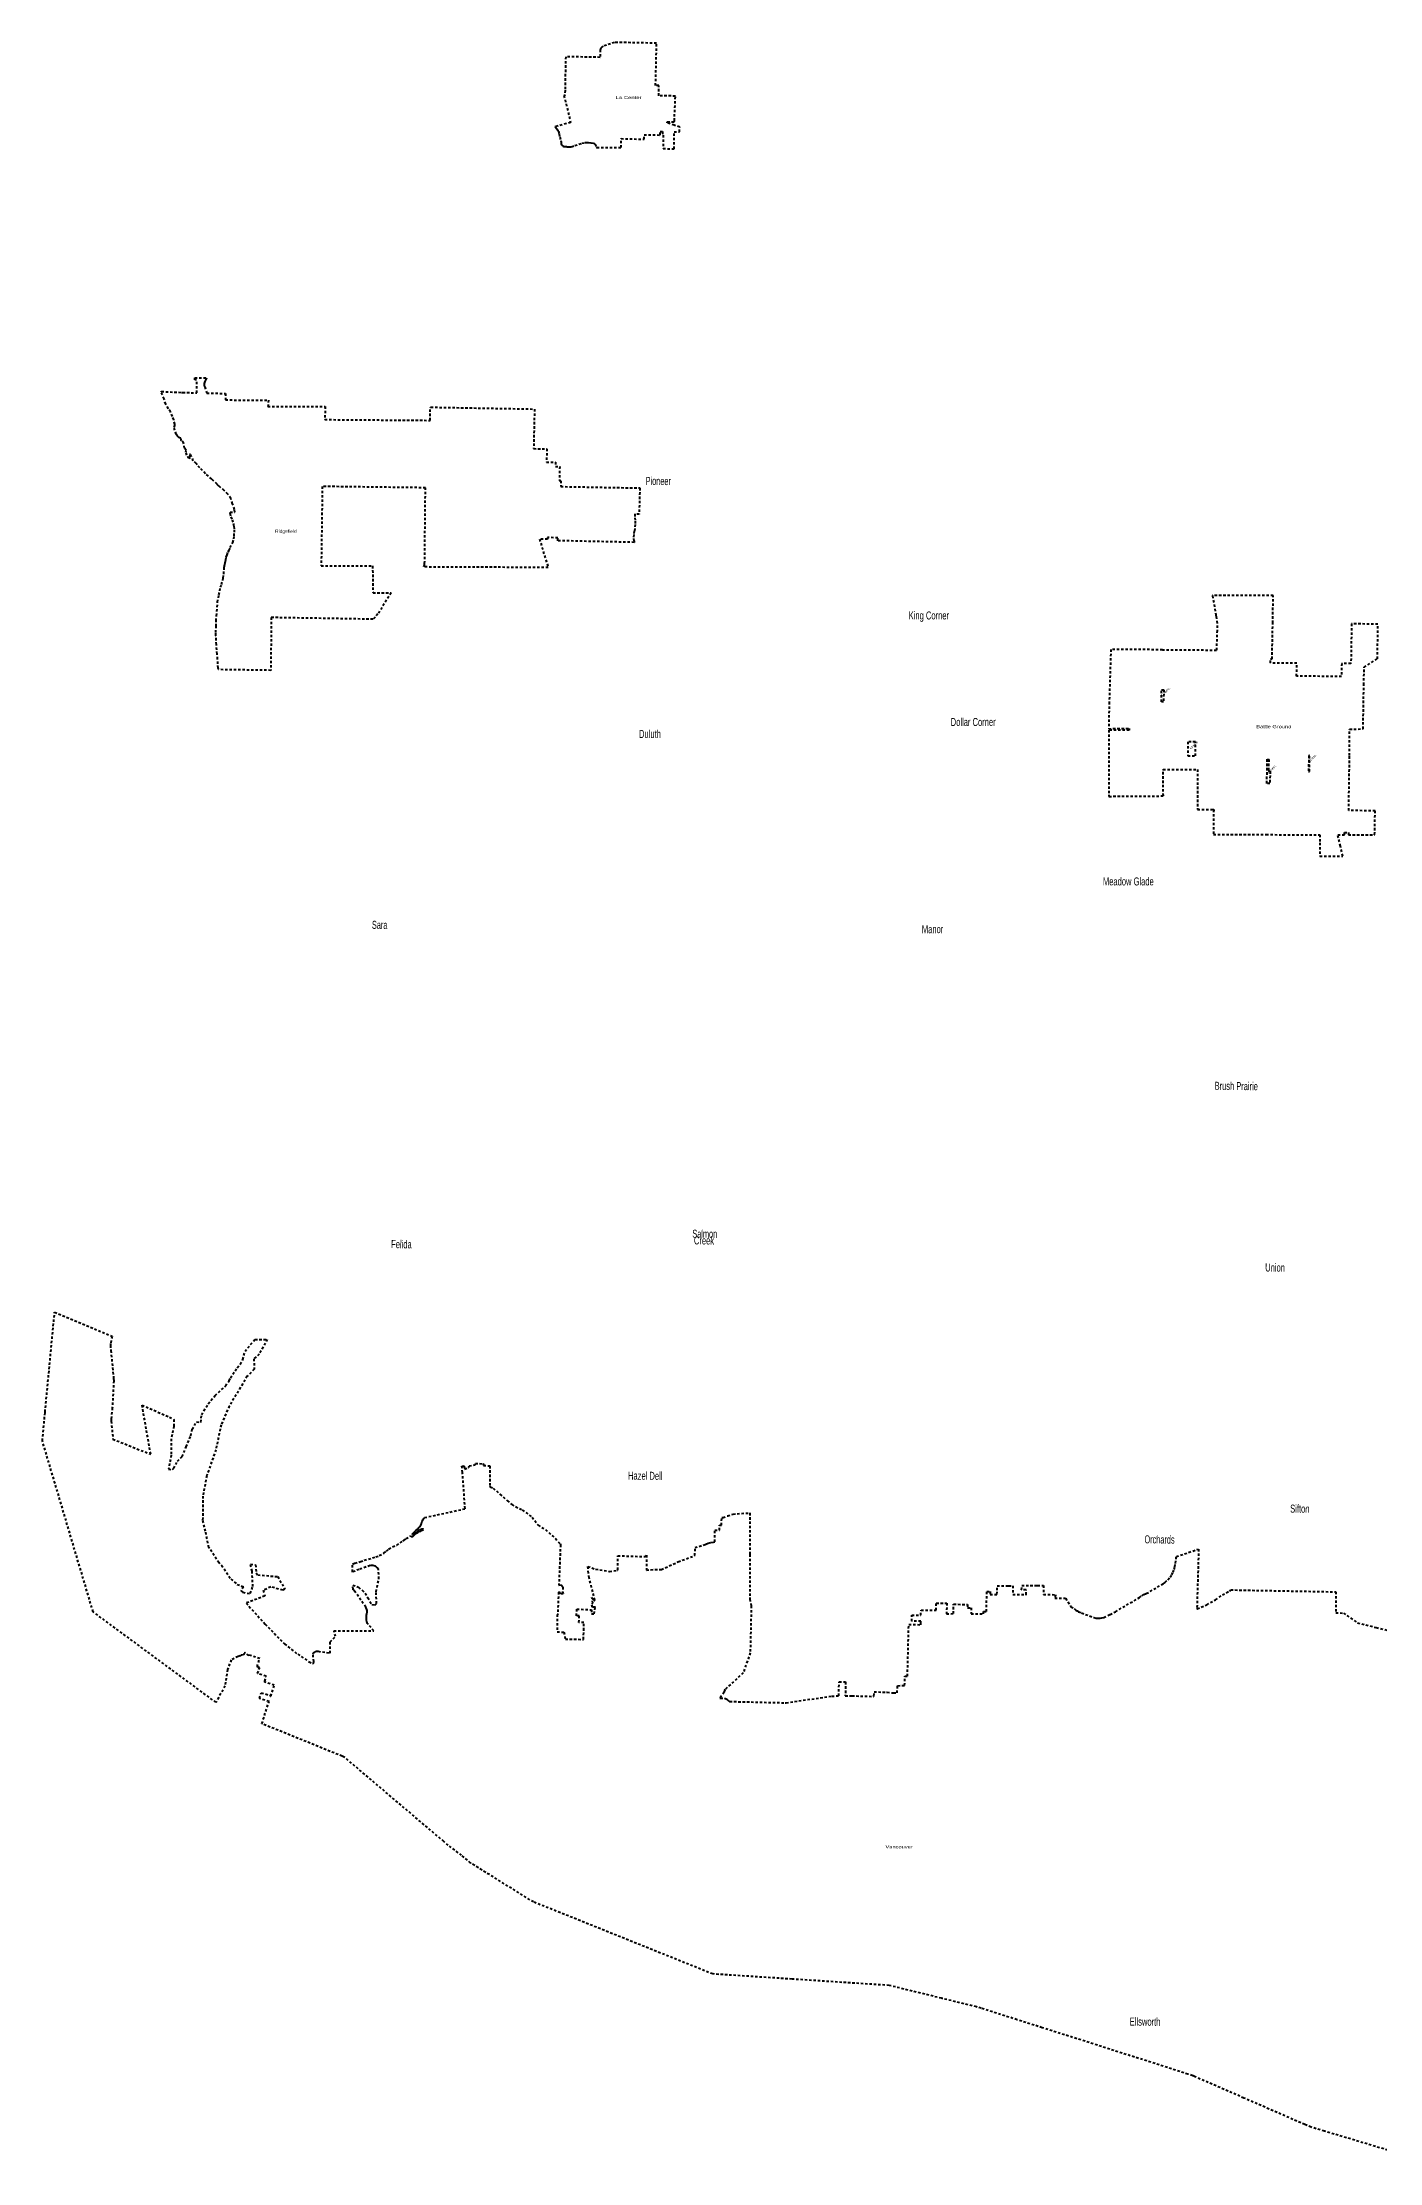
# Model space of a CAD drawing. Header units: feet. Extents: x -903180 to 1023491, y -707744 to 564635.
# Drawn here: x -453878 to -387027, y -697486 to -591494 of the extents above; entities that cross this region are included whole.
import ezdxf

# ---------------------------------------------------------------- set-up
doc = ezdxf.new("R2010")
doc.units = ezdxf.units.FT
doc.header["$LTSCALE"] = 80
doc.linetypes.add('SHORT_DASHED', pattern=[2.7, 1.5, -1.2])
doc.layers.add('13', color=7, linetype='SHORT_DASHED', lineweight=40)
doc.layers.add('16', color=7, linetype='Continuous')
doc.layers.add('36', color=7, linetype='Continuous')

msp = doc.modelspace()

# ---------------------------------------------------------------- linework, layer by layer
at = {"layer": '13'}
for p, q in [((-445671.83, -608267.92), (-445691.76, -608306.52)), ((-436370.55, -666705.39), (-436166.85, -666615.69)), ((-426421.82, -670058.1), (-426291.92, -670061.05)), ((-410417.28, -670424.04), (-410413.95, -670124.06))]:
    msp.add_line(p, q, dxfattribs=at)
for points in [[(-426178.04, -596745.88), (-426156.87, -596745.95), (-424948.66, -596750.32), (-424940.08, -596305.18), (-423786.59, -596334.35), (-423795.38, -596110.11), (-422990.4, -596125.75), (-422988.08, -595941.46), (-422872.33, -595944.82), (-422875.49, -596129.47), (-422844.13, -596129.62), (-422848.55, -596802.49), (-422295.27, -596813.77), (-422289.55, -595964.85), (-422020.34, -595970.75), (-422018.62, -595727.03), (-422287.54, -595635.9), (-422637.13, -595518.71), (-422637.35, -595466.92), (-422287.82, -595471.68), (-422282.58, -595409.51), (-422233.81, -594176.94), (-423068.55, -594156.81), (-423056.66, -593648.16), (-423221.63, -593645.04), (-423172.27, -591533.59), (-425271.43, -591493.96), (-425837.61, -591683.25), (-425893.96, -591707.44), (-425931.12, -591740.64), (-425956.61, -591773.78), (-425974.41, -591809.41), (-425984.91, -591844.12), (-425985.37, -591853.26), (-425987.33, -591868.9), (-426001, -592240.32), (-427717.77, -592207.91), (-427751.11, -593877.68), (-427751.3, -593897.5), (-427753.71, -594154.52), (-427802.98, -594153.38), (-427468.57, -595498.58), (-428244.5, -595703.87), (-428262.52, -595708.64), (-428244.5, -595727.57), (-428226.23, -595746.76), (-428208.11, -595754.54), (-428175.64, -595790.17), (-428167.29, -595818.11), (-428124.63, -595867.63), (-428110.07, -595911.52), (-428077.57, -595949.16), (-428035.91, -596078.82), (-428017.96, -596234.83), (-427961.8, -596404.37), (-427942.83, -596480.24), (-427939.56, -596582.36), (-427923.05, -596622.21), (-427898.71, -596647.93), (-427888.63, -596653.81), (-427842.14, -596689.27), (-427801.98, -596698.77), (-427669.85, -596699.05), (-427639.67, -596710.69), (-427557.53, -596715.63), (-427425.51, -596707.91), (-427258.01, -596653.66), (-426907.22, -596528.94), (-426753.42, -596500.91), (-426651.39, -596495.59), (-426575.25, -596500.6), (-426445.81, -596507.18), (-426328.7, -596525.46), (-426272.15, -596564.79), (-426257.87, -596586.64), (-426247.76, -596594.52), (-426187.25, -596725.88)], [(-388788.7, -631110.18), (-388786.83, -630985.19), (-388586.81, -630985.74), (-388589.29, -631108.33), (-387273.17, -631102.95), (-387250.47, -629907.01), (-388570.48, -629896.22), (-388529.24, -627145.31), (-388526, -625820.23), (-387852.01, -625817.46), (-387815.51, -623636.88), (-387815.17, -623616.86), (-387800.84, -622719.03), (-387135.39, -622306.71), (-387108.84, -620577.41), (-388428.36, -620562.95), (-388459.08, -622543.1), (-388921.38, -622537.53), (-388931.73, -623197.66), (-391176.49, -623173.01), (-391163.62, -622533.11), (-392483.6, -622518.65), (-392479.55, -622317.67), (-392402.74, -622318.25), (-392368.38, -620520.29), (-392346.21, -619146.28), (-395371.65, -619146.22), (-395381.2, -619146.22), (-395377.72, -619166.22), (-395217.1, -620088.88), (-395213.26, -620110.95), (-395208.98, -620128.88), (-395192.03, -620199.81), (-395155.98, -620420.81), (-395143.23, -620644.36), (-395153.22, -620853.3), (-395154.41, -620878.22), (-395154.85, -620893.3), (-395185.25, -621888.1), (-397881.26, -621877.31), (-397880.79, -621853.93), (-400464.38, -621845.88), (-400544.23, -624478.34), (-400570.94, -625803.52), (-399543.63, -625792.98), (-399543.19, -625872.58), (-400571.09, -625877.67), (-400556.34, -629185.38), (-397837.93, -629166.31), (-397848.76, -627844.2), (-396138.16, -627836.59), (-396135.49, -629839.65), (-395354.26, -629842.97), (-395320.76, -629843.12), (-395321.01, -629863.06), (-395336.51, -631088.06), (-392693.69, -631099.32), (-390012.85, -631106.08), (-390016.64, -631506.53), (-390017.48, -632170.37), (-388872.93, -632175.36), (-388987.06, -631675.05), (-389118.16, -631107.98)], [(-397924.23, -623860.23), (-397816.27, -623862.18), (-397828.36, -624461.99), (-397933.17, -624461.92)], [(-396235.49, -626456.2), (-396615.49, -626457.64), (-396615.49, -627157.65), (-396235.49, -627156.2)], [(-392512.67, -628534.73), (-392660.4, -628534.52), (-392644.83, -627334.55), (-392569.83, -627334.76), (-392577.61, -627934.74), (-392500.27, -627933.55)], [(-390577.48, -627938.01), (-390537.48, -627937.95), (-390527.14, -627142.09), (-390567.15, -627142.09)]]:
    msp.add_lwpolyline(points, close=True, dxfattribs=at)
for points in [[(-442460.97, -622886.2), (-445082.19, -622849.76), (-445098.18, -622766.79), (-445106.19, -622562.47), (-445120.2, -622324.1), (-445146.22, -622069.69), (-445159.35, -621856.09), (-445182.61, -621602.96), (-445200.05, -621154.9), (-445202.95, -620989.05), (-445197.14, -620686.46), (-445191.32, -620411.52), (-445173.88, -620156.93), (-445121.55, -619476.1), (-445054.68, -619115.32), (-444976.17, -618734.17), (-444920.93, -618600.33), (-444862.79, -618393.75), (-444836.62, -618271.55), (-444810.46, -618070.79), (-444787.92, -617747.84), (-444776.28, -617653.28), (-444764.65, -617581.99), (-444746.48, -617517.26), (-444721.41, -617426.33), (-444708.32, -617363.78), (-444682.89, -617226.32), (-444648, -617107.04), (-444584.03, -616961.56), (-444543.33, -616885.92), (-444485.18, -616752.08), (-444365.98, -616487.32), (-444314.5, -616316.8), (-444290.38, -616157.09), (-444281.66, -615976.7), (-444278.75, -615805.04), (-444296.19, -615659.57), (-444339.81, -615479.18), (-444392.14, -615330.8), (-444453.2, -615176.6), (-444470.38, -615107.89), (-444491.08, -614971.39), (-444260.87, -614973.6), (-444278.57, -614839.82), (-444370.15, -614560.61), (-444455.5, -614299.35), (-444600.39, -614078.91), (-444792.81, -613899.16), (-445049.87, -613672.18), (-445145.12, -613579.29), (-445414.57, -613322.44), (-445726.21, -613054.11), (-446004.05, -612767.31), (-446196.98, -612547.51), (-446334.81, -612411.11), (-446481.21, -612070.52), (-446512.86, -612100.98), (-446499.09, -612241), (-446558.53, -612289.85), (-446662.74, -612120.96), (-446706.66, -611971.32), (-446691.55, -611899.01), (-446767.19, -611773.82), (-446816.42, -611520.09), (-446916.26, -611404.08), (-446934.88, -611382.45), (-446938.96, -611364.08), (-446946.43, -611330.4), (-446950.93, -611317.75), (-446957.96, -611297.99), (-446978.34, -611285.32), (-447050.17, -611240.69), (-447127.87, -611175.72), (-447191.13, -611070.68), (-447253.65, -610887.3), (-447298.52, -610748.27), (-447251.42, -610652.24), (-447258.78, -610581.85), (-447314.93, -610362.35), (-447381.64, -610197.01), (-447477.81, -609963.1), (-447574.71, -609805.53), (-447711.05, -609571.27), (-447799.02, -609319.35), (-447938.64, -608966.48), (-447945.81, -608946.7), (-447930.64, -608947.38), (-446908.34, -608993.2), (-446890.66, -608994), (-446868.34, -608994.54), (-446154.21, -609011.9), (-446166.66, -608361.68), (-446262.45, -608360.03), (-446264.39, -608258.64), (-445671.83, -608267.92)], [(-445691.76, -608306.52), (-445695.86, -608317.77), (-445726.93, -608383.55), (-445758.7, -608451.67), (-445779.94, -608498.03), (-445789, -608545.16), (-445793.75, -608593.63), (-445791.06, -608631.26), (-445783.14, -608675.28), (-445763.99, -608717.63), (-445655.37, -609024.04), (-444723.62, -609046.7), (-444723.93, -609368.9), (-442581.57, -609381.18), (-442603.63, -609694.33), (-439743.94, -609689.49), (-439755.83, -610350.11), (-434492.79, -610389.58), (-434483.44, -609731.19), (-434463.44, -609731.1), (-429277.38, -609822.71), (-429320.08, -611802.26), (-428660.17, -611813.97), (-428674.41, -612473.82), (-428221.48, -612481.86), (-428225.97, -612689.82), (-428018.01, -612693.51), (-428033.37, -613405.35), (-427953.38, -613406.77), (-427959.68, -613698.7), (-424011.78, -613768.74), (-424046.53, -615071.31), (-424258.62, -615069.01), (-424252.92, -615253.54), (-424245.39, -615423.11), (-424241.62, -615600.21), (-424264.23, -615788.62), (-424286.84, -615928.04), (-424316.98, -616101.37), (-424328.29, -616293.54), (-424301.91, -616414.12), (-424298.26, -616488.08), (-428112.88, -616405.12), (-428110.68, -616258.13), (-428623.57, -616246.97), (-428624.87, -616333.95), (-429030.38, -616325.13), (-428592.29, -617745.72), (-434809.43, -617718.78), (-434781.6, -617635.28), (-434768.18, -617541.34), (-434729.18, -613758.45), (-439885.63, -613694.21), (-439902, -615013.19), (-439939.31, -617654.16), (-437370.9, -617669.15), (-437350.29, -619009.12), (-436441.87, -619016.91), (-437102.21, -620065.51), (-437348.26, -620330.84), (-442435.61, -620246.25), (-442460.97, -622886.2)], [(-384547.11, -697486.46), (-389788.37, -695913.44), (-390449.64, -695717.76), (-390768.17, -695584.62), (-393812.45, -694257.2), (-396241.22, -693201.31), (-396369.49, -693145.46), (-396608.47, -693060.75), (-403890.59, -690742.29), (-405149.39, -690342.52), (-406939.1, -689771.27), (-407186.22, -689698.94), (-408909.09, -689276.42), (-408929.04, -689271.53), (-411544.86, -688629.75), (-416362.52, -688315.38), (-416382.52, -688315.32), (-416402.52, -688314.02), (-420368.76, -688056.63), (-429328.42, -684455.82), (-432469.8, -682511.77), (-432918.45, -682124.18), (-433585.89, -681620.67), (-433808.88, -681433.49), (-438783.85, -677212.87), (-438889.8, -677169.95), (-442900.48, -675546.15), (-442548.63, -674430.54), (-443025.48, -674280.15), (-442935.24, -673994.04), (-442466.97, -674141.73), (-442474.49, -674165.57), (-442458.28, -674170.68), (-442285.31, -673622.3), (-442753.6, -673474.62), (-442752.97, -673416.09), (-442688.6, -673212), (-442709.58, -673205.37), (-442697.55, -673167.23), (-443117.17, -673034.88), (-443041.08, -672793.59), (-443012.39, -672802.64), (-443038.92, -672729.73), (-443142.86, -672696.94), (-443012.06, -672282.07), (-443548.02, -672112.99), (-443557.64, -672143.5), (-443744.71, -672005.53), (-443761.6, -672006.94), (-443777.07, -672011.86), (-443789.73, -672018.2), (-443799.58, -672028.75), (-443824.86, -672094.51), (-443937.25, -672122.63), (-443985.77, -672148.18), (-444095.6, -672181.41), (-444437.85, -672355.2), (-444629.34, -672834.15), (-444754.39, -673654.41), (-445200.96, -674478.31), (-451345.39, -669950.87), (-453878.25, -661405.09), (-453743.23, -659965.44), (-453267.56, -654968.54), (-450388.68, -656179.17)], [(-450388.68, -656179.17), (-450473.2, -656540.86), (-450477.81, -656630.41), (-450458.67, -656886.24), (-450316.94, -658280.54), (-450309.77, -658403.63), (-450383.59, -659753.99), (-450438.63, -660311.19), (-450439.33, -660425.08), (-450352.66, -661320.71), (-448465.38, -662074.78), (-448895.92, -659619.14), (-447521.17, -660221.41), (-447302.01, -660341.82), (-447308.47, -660671.65), (-447437.73, -661305.42), (-447437.82, -662117.33), (-447579.81, -662827.7), (-447370.38, -662834.8), (-447313.59, -662774.42), (-447118.36, -662426.35), (-446885.86, -662191.93), (-446684.43, -661700.91), (-446460.81, -661150.37), (-446382.72, -660823.61), (-446170.13, -660448.5), (-445964.4, -660481.08), (-445913.61, -660101), (-445589.3, -659553.97), (-445240.43, -659134.63), (-444716.01, -658659.19), (-444546.04, -658397.4), (-444477.66, -658258.69), (-444141.62, -657746.82), (-443977.51, -657578.81), (-443858.34, -657342.42), (-443746.97, -656924.33), (-443250.74, -656330.41), (-442639.6, -656330.15), (-443037.45, -657066.34), (-443302.1, -657305.06), (-443291.93, -657828.07), (-443638.82, -658173.41), (-444532.99, -659663.14), (-444946.93, -660599.89), (-445205.45, -661847.31), (-445661.16, -663144.18), (-445855.49, -664162.05), (-445867.33, -665387.22), (-445726.04, -665977.29), (-445588.89, -666661.99), (-445082.05, -667446.7), (-444920.48, -667628.14)], [(-436166.85, -666615.69), (-435991.93, -666508.58), (-435853.56, -666416.94), (-435800.6, -666379.82), (-435687.72, -666293.59), (-435508.95, -666186.1), (-435454.84, -666156.13), (-435429.74, -666190.71), (-435422.89, -666191.31), (-435377.5, -666195.2), (-435365.88, -666181.34), (-435344.4, -666155.44), (-435332.41, -666146.3), (-435277.02, -666103.7), (-435243.54, -666078.13), (-435188.39, -666023.56), (-435170.56, -666012.77), (-435116.77, -665980.79), (-435034.11, -665941.7), (-434957.28, -665916.18), (-434885.72, -665875.31), (-434829.83, -665841.29), (-434853.68, -665813.88), (-434915.83, -665822.24), (-435035.79, -665879.73), (-435101.31, -665923.38), (-435163.09, -665965.82), (-435231.29, -666018.44), (-435343.15, -666085.2), (-435375.75, -666093.45), (-435378.74, -666064.37), (-435367.98, -666053.09), (-435312.79, -665992.18), (-435251.89, -665939.9), (-435201.46, -665894.63), (-435129.88, -665822.88), (-435067.67, -665754.64), (-435025.37, -665707.64), (-434958.52, -665619.34), (-434944.43, -665586.46), (-434931.04, -665555.77), (-434917.81, -665525.15), (-434907.28, -665500.95), (-434903.89, -665484.07), (-434891.77, -665427.62), (-434881.6, -665397.89), (-434863.63, -665345.18), (-434822.27, -665305.64), (-434776.53, -665261.93), (-434770.95, -665241.31), (-432745.83, -664797.96), (-432870, -663030.98), (-432871.41, -663010.98), (-432871.15, -662990.98), (-432912.55, -662674.9), (-432805.66, -662646.89), (-432769.02, -662819.79), (-432556.5, -662736.73), (-432539.21, -662656.46), (-432238.23, -662609.64), (-432233.89, -662536.5), (-431847.83, -662549.03), (-431827.85, -662549.68), (-431826.51, -662569.68), (-431822.47, -662629.86), (-431505.76, -662661.01), (-431506.29, -663672.76), (-431506.3, -663693.56), (-431488.12, -663701.56), (-431342.45, -663765.67), (-431006.97, -664070.64), (-430628.53, -664396.58), (-430413, -664591.83), (-429890.67, -664860.41), (-429389.49, -665219.71), (-429093.56, -665626.49), (-428725.98, -665839.37), (-428234.23, -666283.78), (-427995.47, -666556.39), (-427975.74, -666578.92), (-427976.44, -666596.39), (-428057.64, -668612.73)], [(-426291.92, -670061.05), (-426235.91, -669744.33), (-426232.83, -669724.29), (-426255.21, -669724.65), (-426378.38, -669726.64), (-426417.02, -669552.76), (-426363.24, -669520.23), (-426410.86, -669240.3), (-426350.04, -669320.85), (-426281.42, -669379.3), (-426276.34, -669380.27), (-426253.36, -669384.65), (-426258.64, -669364.08), (-426526.21, -668322.05), (-426542.85, -668257.21), (-426540.57, -668257.21), (-426583.78, -668019.07), (-426608.29, -667691.74), (-426608.55, -667679.07), (-426220.2, -667823.98), (-425529.67, -667928.72), (-425124.62, -667870.37), (-425104.64, -667867.04), (-425104.8, -667849.58), (-425111.15, -667152.69), (-423741, -667188.26), (-423670.49, -667124.54), (-423672.81, -667870.64), (-423470.12, -667845.69), (-422935.05, -667837.89), (-422087.62, -667454.07), (-421280.37, -667146.07), (-421253.04, -667131.75), (-421251.73, -666743.05), (-420746.49, -666588.19), (-420726.49, -666582.06), (-420706.49, -666570.71), (-420589.02, -666523.92), (-420452.48, -666485.49), (-420312.68, -666461.55), (-420268.81, -666456.73), (-420263.52, -665865.89), (-420028.82, -665866.88), (-420028.76, -665616.88), (-419926.31, -665617.31), (-419914.31, -665243.16), (-419847.71, -665243.16), (-419619.03, -665149.24), (-419345.49, -665069.76), (-419141.64, -665048.13), (-418518.75, -665009.71), (-418513.31, -667084.11), (-418518, -669327.13), (-418440.37, -669652.08), (-418491.11, -671999.74), (-418844.5, -673008.3), (-419745.35, -673830.68), (-419786.95, -673915.18), (-419799.13, -673971.22), (-419991.07, -674252.72), (-420004.86, -674272.94), (-419984.71, -674273.17), (-419778.44, -674275.54), (-419730.35, -674278.11), (-419668.95, -674313.6), (-419568.98, -674406.81), (-419519.65, -674435.4), (-416738.04, -674499.62), (-416727.01, -674501.47), (-416698.04, -674497.27), (-414410.98, -674165.59), (-414064.87, -674157.15), (-414048.28, -673459.78), (-413723.18, -673459.78), (-413739.63, -674150.89), (-413405.67, -674154.26), (-412324.12, -674180.07), (-412304.12, -674180.55), (-412303.97, -674160.71), (-412302.45, -673951.9), (-411686.5, -673968.55), (-411664.52, -673969.14), (-411646.5, -673971.17), (-411326.23, -674007.07), (-411141.03, -674008.64), (-411136.31, -673767.82), (-411120.95, -673644.89), (-410771.65, -673635.01), (-410761.85, -673170.71), (-410629.71, -673166.97), (-410566.21, -670591.87), (-409966.12, -670595.18), (-409964.26, -670495.19), (-409960.12, -670427.65), (-410417.28, -670424.04)], [(-444920.48, -667628.14), (-444456.34, -668313.75), (-444135.46, -668580.15), (-443817.27, -668703.08), (-443958.23, -668897.32), (-443853.71, -668975.12), (-443490.78, -669039.06), (-443356.8, -668691.65), (-443399.22, -667921.76), (-443470.88, -667577.96), (-443225.15, -667603.02), (-443189.98, -667996.48), (-443113.43, -668108.91), (-442111.24, -668191.66), (-441754.29, -668827.6), (-441865.21, -668867.85), (-442463.34, -668708.43), (-442834.82, -668873.47), (-442759.37, -669157.9), (-443696.41, -669517.88)], [(-443696.41, -669517.88), (-442745.44, -670563.61), (-441774.91, -671557.9), (-441116.56, -672074.81), (-440545.95, -672446.44), (-440336.6, -672547.8), (-440326.73, -672521.16), (-440316.2, -672435.34), (-440351.83, -672050.12), (-440346.8, -672040.82), (-440333.47, -672020.04), (-440318.04, -672000.77), (-440300.67, -671983.21), (-440281.57, -671967.57), (-440260.94, -671954.01), (-440239.01, -671942.68), (-440216.01, -671933.71), (-440192.2, -671927.19), (-440167.83, -671923.19), (-440143.19, -671921.76), (-440118.53, -671922.92), (-440094.12, -671926.65), (-439498.68, -672015.5), (-439497.7, -671448.16), (-439218.92, -671176.35), (-439299.86, -670918.59), (-439306.27, -670898.17), (-437306.78, -670907.49), (-437578.01, -670589.85), (-437593.04, -670572.25), (-437611.7, -670549.85), (-437626.21, -670528.61), (-437639.23, -670504.49), (-437642.83, -670495.72), (-437650.18, -670477.85), (-437654.75, -670455.72), (-437671.01, -670347.87), (-437676.01, -670236.55), (-437669.36, -670125.32), (-437654.66, -670036.75), (-437651.46, -670017.49), (-437648.97, -669996.75), (-437646.01, -669970.29), (-437645.72, -669926.51), (-437650.01, -669882.95), (-437658.83, -669840.07), (-437672.08, -669798.35), (-437689.62, -669758.25), (-437711.26, -669720.2), (-438269.24, -668911.65), (-438272.2, -668906.27), (-438279.81, -668894.61), (-438288.6, -668883.81), (-438298.47, -668873.98), (-438309.31, -668865.24), (-438321.01, -668857.68), (-438326.45, -668854.93), (-438346.3, -668846.49), (-438347.6, -668826.43), (-438361.47, -668612.49), (-438080.18, -668723.29), (-437896.28, -668863.07), (-437739.55, -669020.07), (-437614.7, -669250.68), (-437416.32, -669578.31), (-437263.68, -669616.51), (-437168.43, -669543.1), (-437168.35, -669539.08), (-437196.63, -668947.51), (-437051.07, -668305.16), (-437079.73, -667832.18), (-437140.7, -667747.77), (-437234.96, -667669.03), (-437357.71, -667640.6), (-437491.91, -667642.97), (-438050.29, -667828.74), (-438358.72, -667958.29), (-438378.73, -667966.69), (-438378.76, -667953.17), (-438379.6, -667567.41), (-438265.46, -667523.97), (-437961.27, -667444.26), (-437789.7, -667369.58), (-437206.81, -667209.45), (-437034.53, -667139.8), (-436801.94, -667014.13), (-436679.19, -666914.31), (-436569.04, -666818.3), (-436370.55, -666705.39)], [(-410413.95, -670124.06), (-409960.12, -670123.59), (-409946.73, -669866.31), (-409199.28, -669869.74), (-409189.32, -669516.78), (-408664.18, -669519.19), (-408679.02, -670045), (-408321.67, -670044.24), (-408321.67, -669575.84), (-407621.67, -669582.19), (-407621.07, -669748.09), (-407445.49, -669749.06), (-407441.65, -670048.09), (-406823.03, -670052.23), (-406821.1, -669938.05), (-406681.1, -669938.99), (-406664.21, -668942.09), (-406494.2, -668943.23), (-406496.49, -669078.22), (-406155.98, -669080.51), (-406143.19, -668645.91), (-405572.11, -668651.87), (-405364, -668656.34), (-405362.42, -669086), (-404702.82, -669096.2), (-404701.48, -668859.06), (-404921.47, -668857.36), (-404920.18, -668628.87), (-404136.2, -668633.36), (-403825.89, -668637.65), (-403827.32, -669090.89), (-403237.74, -669095.57), (-403260.12, -669271.86), (-402722.97, -669276.4), (-402458.01, -669702.66), (-402304.61, -669786.16), (-402270.85, -669816.35), (-402216.96, -669862.79), (-402148.65, -669908.47), (-402074.57, -669946.42), (-401931.58, -670002.78), (-401312.84, -670239.28), (-401190.08, -670262.34), (-401096.63, -670267.41), (-401003.38, -670264.14), (-400905.89, -670249.59), (-400817.15, -670227.74), (-400502.37, -670084.98), (-400235.19, -669946.27), (-399036.2, -669239.73), (-398915.98, -669154), (-398812.01, -669092.56), (-398691.38, -669038.9), (-397842.73, -668552.38), (-397744.2, -668476.89), (-397612.16, -668352.3), (-397498.17, -668219.62), (-397417.57, -668099.39), (-397353.09, -667974.96), (-397295.03, -667838.9), (-397258.64, -667702.33), (-397229.73, -667529.52), (-397188.21, -667186.79), (-396074.11, -666813.89), (-396160.46, -669811.58), (-396144.64, -669808.68), (-395666.97, -669600.6), (-395225.74, -669347.08), (-394879.19, -669110.33), (-394527.82, -668907.86), (-394472.87, -668892.69), (-394471.63, -668855.76), (-389220.38, -668952.96), (-389221.56, -670003), (-388837.45, -670014.65), (-388131.86, -670502.7), (-387192.2, -670738.26), (-386603.13, -670883.18)], [(-428057.64, -668612.73), (-427935.06, -668611.14), (-427863.31, -668717.27), (-427872.59, -668953.27), (-427836.5, -669056.9), (-427996.21, -669054.49), (-427996.4, -668978.46), (-428071.36, -668973.71)], [(-428071.36, -668973.71), (-428116.87, -670087.78), (-428146.47, -670081.23), (-428147.57, -670946.37), (-427810.89, -670973.34), (-427734.66, -671316.09), (-426829.36, -671329.85), (-426811, -670880.82), (-426802.68, -670492.37), (-427053.63, -670483.5), (-427040.34, -670152.63), (-427173.2, -670151.15), (-427162.87, -669817.33), (-426424.77, -669851.3), (-426421.82, -670058.1)]]:
    msp.add_lwpolyline(points, dxfattribs=at)

# ---------------------------------------------------------------- texts
at = {"layer": '16'}
for s, width, p in [('Pioneer', 0.6, (-423721.6, -613614.45)), ('Sara', 0.6, (-437406.51, -635807.03)), ('Brush Prairie', 0.7, (-395276.24, -643854.8)), ('Felida', 0.65, (-436444.78, -651771.49)), ('Salmon', 0.6, (-421387.46, -651247.99)), ('Creek', 0.65, (-421307.84, -651582.56)), ('Union', 0.65, (-392747.92, -652937.08)), ('Hazel Dell', 0.65, (-424601.92, -663339.92)), ('Sifton', 0.65, (-391499.29, -664991.04)), ('Orchards', 0.6, (-398783.01, -666526.91)), ('Ellsworth', 0.65, (-399518.2, -690633.99))]:
    msp.add_text(s, height=400, rotation=359.37, dxfattribs=dict(at, width=width)).set_placement(p)
at = {"layer": '16', "width": 0.65}
for s, p in [('King Corner', (-410568.71, -620341.73)), ('Dollar Corner', (-408467.63, -625668.69)), ('Duluth', (-424051, -626266.05)), ('Meadow Glade', (-400859.17, -633637.95)), ('Manor', (-409910.79, -636025.55))]:
    msp.add_text(s, height=400, dxfattribs=at).set_placement(p)
at = {"layer": '36'}
for s, width, p in [('La Center', 1.4, (-425218.09, -594327.13)), ('Ridgefield', 1.15, (-442246.18, -616008.45)), ('Battle Ground', 1.35, (-393190.98, -625777.93)), ('Vancouver', 1.35, (-411728.03, -681781.25))]:
    msp.add_text(s, height=157.5, dxfattribs=dict(at, width=width)).set_placement(p)
at = {"layer": '36', "width": 1.35}
for p in [(-397880.31, -624185.18), (-396453.61, -626846.23), (-390551.89, -627525.25), (-392575.03, -628068.51)]:
    msp.add_text('Uninc.', height=113, rotation=45, dxfattribs=at).set_placement(p)

doc.saveas('drawing.dxf')
